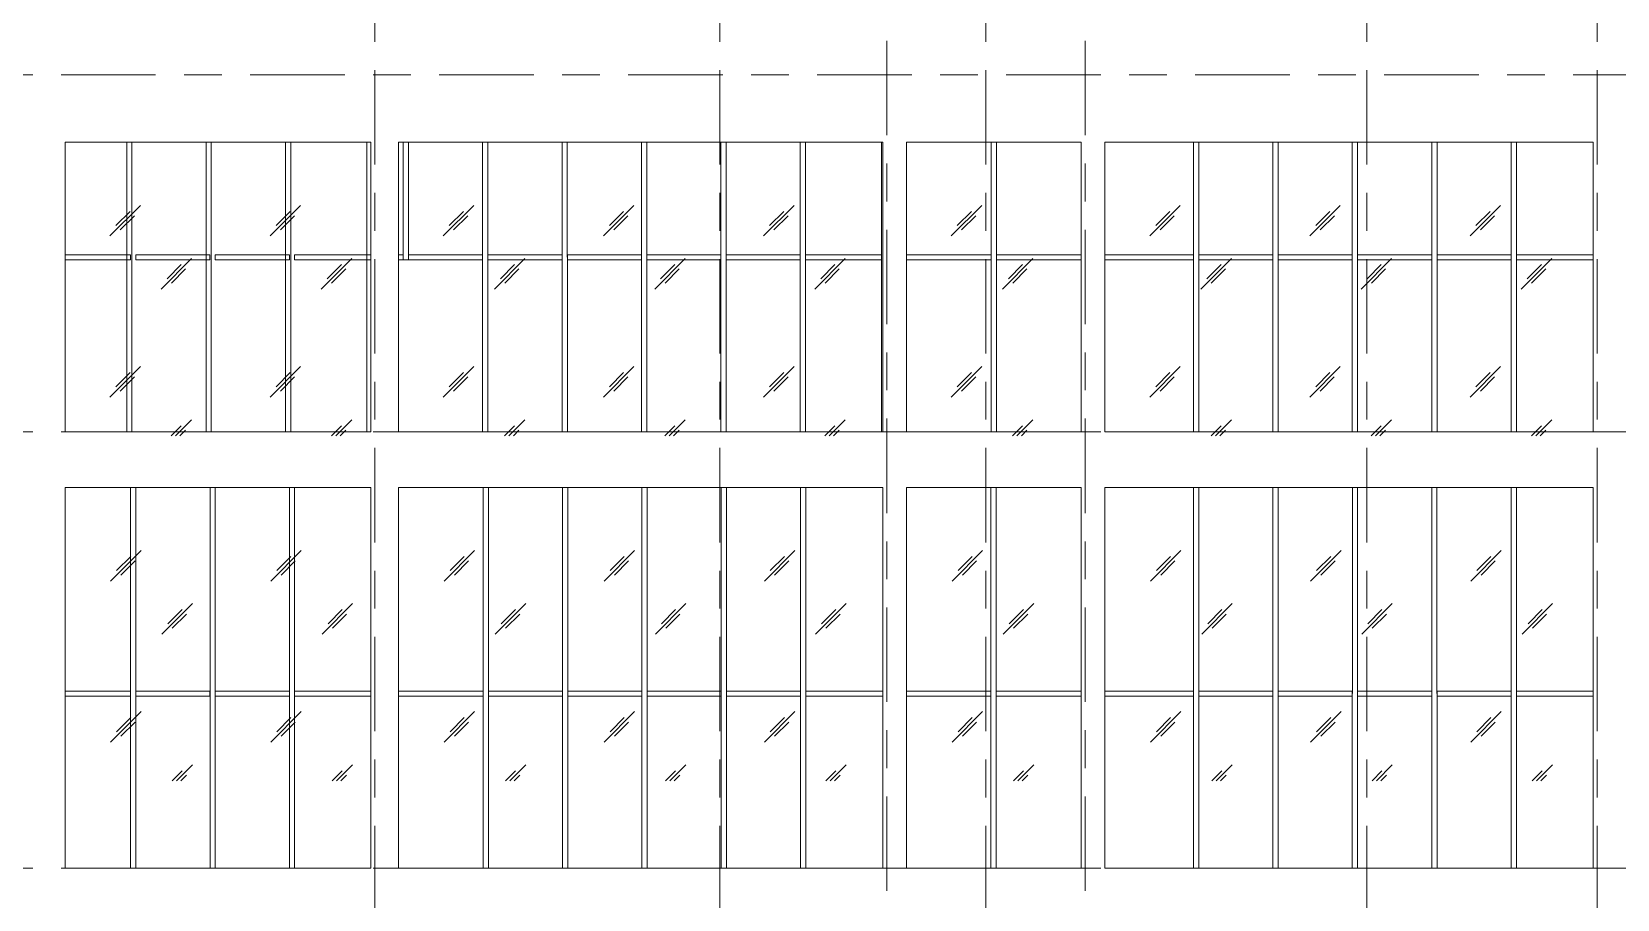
# Model space of a CAD drawing. Header units: millimetres. Extents: x -99196 to 15601, y -9661 to 93550.
# Drawn here: x -36721 to -16746, y 5107 to 16044 of the extents above; entities that cross this region are included whole.
import ezdxf

# ---------------------------------------------------------------- set-up
doc = ezdxf.new("R2010")
doc.units = ezdxf.units.MM
doc.linetypes.add('Centre', pattern=[31.75, 6.35, -4.7625, 15.875, -4.7625])
for name, color, linetype, lineweight in [('A-GLAZ-CWMG', 55, 'Continuous', 5), ('KINH', 152, 'Continuous', 5), ('NET-THAY', 2, 'Continuous', 9), ('TRUC', 225, 'Continuous', 5)]:
    doc.layers.add(name, color=color, linetype=linetype, lineweight=lineweight)

# ---------------------------------------------------------------- blocks, each defined once
blk = doc.blocks.new('System Panel - Glazed-V14-MẶT ĐỨNG 14-1')
at = {"layer": 'KINH'}
blk.add_line((-26016, 11000), (-26016, 13167), dxfattribs=at)
blk = doc.blocks.new('System Panel - Glazed-1982884-MẶT ĐỨNG 14-1')
at = {"layer": 'KINH'}
blk.add_line((-23200, 13167), (-23200, 11000), dxfattribs=at)
blk = doc.blocks.new('System Panel - Glazed-1982888-MẶT ĐỨNG 14-1')
at = {"layer": 'KINH'}
blk.add_line((-26016, 13233), (-26016, 14650), dxfattribs=at)
blk = doc.blocks.new('System Panel - Glazed-1982894-MẶT ĐỨNG 14-1')
at = {"layer": 'KINH'}
blk.add_line((-23200, 14650), (-23200, 13233), dxfattribs=at)
blk = doc.blocks.new('System Panel - Glazed-1982918-MẶT ĐỨNG 14-1')
at = {"layer": 'KINH'}
blk.add_line((-32501, 11000), (-32501, 14650), dxfattribs=at)
blk = doc.blocks.new('Rectangular Mullion - Rectangular Mullion-V47-MẶT ĐỨNG 14-1')
at = {"layer": 'A-GLAZ-CWMG'}
for p, q in [((-18017, 13167), (-18017, 13233)), ((-17051, 13233), (-18017, 13233)), ((-17051, 13167), (-18017, 13167))]:
    blk.add_line(p, q, dxfattribs=at)
blk = doc.blocks.new('Rectangular Mullion - Rectangular Mullion-1982534-MẶT ĐỨNG 14-1')
at = {"layer": 'A-GLAZ-CWMG'}
for p, q in [((-12567, 2167), (-12567, 2233)), ((-11634, 2233), (-12567, 2233)), ((-11634, 2233), (-11634, 2167)), ((-11634, 2167), (-12567, 2167))]:
    blk.add_line(p, q, dxfattribs=at)
blk = doc.blocks.new('Rectangular Mullion - Rectangular Mullion-1982598-MẶT ĐỨNG 14-1')
at = {"layer": 'A-GLAZ-CWMG'}
for p, q in [((-22084, 2233), (-22770, 2233)), ((-22084, 2233), (-22084, 2167)), ((-22084, 2167), (-22770, 2167))]:
    blk.add_line(p, q, dxfattribs=at)
blk = doc.blocks.new('Rectangular Mullion - Rectangular Mullion-V48-MẶT ĐỨNG 14-1')
at = {"layer": 'A-GLAZ-CWMG'}
for p, q in [((-23200, 13167), (-23200, 13233)), ((-22770, 13233), (-23200, 13233)), ((-22770, 13167), (-23200, 13167))]:
    blk.add_line(p, q, dxfattribs=at)
blk = doc.blocks.new('Rectangular Mullion - Rectangular Mullion-1978183-MẶT ĐỨNG 14-1')
at = {"layer": 'A-GLAZ-CWMG'}
for p, q in [((-9134, 2200), (-9134, 0)), ((-9067, 2200), (-9067, 0))]:
    blk.add_line(p, q, dxfattribs=at)
blk = doc.blocks.new('Rectangular Mullion - Rectangular Mullion-1978516-MẶT ĐỨNG 14-1')
at = {"layer": 'A-GLAZ-CWMG'}
for p, q in [((-2675, 14650), (-2675, 13200)), ((-2608, 14650), (-2608, 13200))]:
    blk.add_line(p, q, dxfattribs=at)
blk = doc.blocks.new('Rectangular Mullion - Rectangular Mullion-1982599-MẶT ĐỨNG 14-1')
at = {"layer": 'A-GLAZ-CWMG'}
for p, q in [((-24567, 2167), (-24567, 2233)), ((-23501, 2233), (-24567, 2233)), ((-23501, 2167), (-24567, 2167))]:
    blk.add_line(p, q, dxfattribs=at)
blk = doc.blocks.new('Rectangular Mullion - Rectangular Mullion-1982600-MẶT ĐỨNG 14-1')
at = {"layer": 'A-GLAZ-CWMG'}
for p, q in [((-24634, 2233), (-25500, 2233)), ((-24634, 2233), (-24634, 2167)), ((-24634, 2167), (-25500, 2167))]:
    blk.add_line(p, q, dxfattribs=at)
blk = doc.blocks.new('Rectangular Mullion - Rectangular Mullion-V30-MẶT ĐỨNG 14-1')
at = {"layer": 'A-GLAZ-CWMG'}
for p, q in [((-25501, 2233), (-25701, 2233)), ((-25501, 2167), (-25701, 2167))]:
    blk.add_line(p, q, dxfattribs=at)
blk = doc.blocks.new('Rectangular Mullion - Rectangular Mullion-1978518-MẶT ĐỨNG 14-1')
at = {"layer": 'A-GLAZ-CWMG'}
for p, q in [((-24634, 14650), (-24634, 14400)), ((-24567, 14650), (-24567, 14400))]:
    blk.add_line(p, q, dxfattribs=at)
blk = doc.blocks.new('Rectangular Mullion - Rectangular Mullion-1978249-MẶT ĐỨNG 14-1')
at = {"layer": 'A-GLAZ-CWMG'}
for p, q in [((-24634, 3400), (-24634, 2200)), ((-24567, 3400), (-24567, 2200))]:
    blk.add_line(p, q, dxfattribs=at)
blk = doc.blocks.new('Rectangular Mullion - Rectangular Mullion-V49-MẶT ĐỨNG 14-1')
at = {"layer": 'A-GLAZ-CWMG'}
for p, q in [((-26974, 13167), (-26974, 13233)), ((-26016, 13233), (-26974, 13233)), ((-26016, 13233), (-26016, 13167)), ((-26016, 13167), (-26974, 13167))]:
    blk.add_line(p, q, dxfattribs=at)
blk = doc.blocks.new('Rectangular Mullion - Rectangular Mullion-1982880-MẶT ĐỨNG 14-1')
at = {"layer": 'A-GLAZ-CWMG'}
for p, q in [((-32040, 13233), (-32101, 13233)), ((-32040, 13233), (-32040, 13167)), ((-32040, 13167), (-32101, 13167))]:
    blk.add_line(p, q, dxfattribs=at)
blk = doc.blocks.new('Rectangular Mullion - Rectangular Mullion-1982881-MẶT ĐỨNG 14-1')
at = {"layer": 'A-GLAZ-CWMG'}
for p, q in [((-32040, 14650), (-32040, 13167)), ((-31974, 14650), (-31974, 13167)), ((-31974, 13167), (-32040, 13167))]:
    blk.add_line(p, q, dxfattribs=at)
blk = doc.blocks.new('Rectangular Mullion - Rectangular Mullion-1978556-MẶT ĐỨNG 14-1')
at = {"layer": 'A-GLAZ-CWMG'}
for p, q in [((-33525, 14650), (-33525, 11000)), ((-33459, 14650), (-33459, 11000))]:
    blk.add_line(p, q, dxfattribs=at)
blk = doc.blocks.new('Rectangular Mullion - Rectangular Mullion-V29-MẶT ĐỨNG 14-1')
at = {"layer": 'A-GLAZ-CWMG'}
for p, q in [((-18017, 2167), (-18017, 2233)), ((-17051, 2233), (-18017, 2233)), ((-17051, 2167), (-18017, 2167))]:
    blk.add_line(p, q, dxfattribs=at)
blk = doc.blocks.new('Rectangular Mullion - Rectangular Mullion-1982779-MẶT ĐỨNG 14-1')
at = {"layer": 'A-GLAZ-CWMG'}
for p, q in [((-22084, 7733), (-22775, 7733)), ((-22084, 7667), (-22775, 7667)), ((-22084, 7733), (-22084, 7667))]:
    blk.add_line(p, q, dxfattribs=at)
blk = doc.blocks.new('Rectangular Mullion - Rectangular Mullion-1978436-MẶT ĐỨNG 14-1')
at = {"layer": 'A-GLAZ-CWMG'}
for p, q in [((-22775, 7733), (-23201, 7733)), ((-22775, 7667), (-23201, 7667))]:
    blk.add_line(p, q, dxfattribs=at)
blk = doc.blocks.new('Rectangular Mullion - Rectangular Mullion-1978433-MẶT ĐỨNG 14-1')
at = {"layer": 'A-GLAZ-CWMG'}
for p, q in [((-2700, 10300), (-2700, 7700)), ((-2634, 10300), (-2634, 7700))]:
    blk.add_line(p, q, dxfattribs=at)
blk = doc.blocks.new('Rectangular Mullion - Rectangular Mullion-1982780-MẶT ĐỨNG 14-1')
at = {"layer": 'A-GLAZ-CWMG'}
for p, q in [((-24572, 7667), (-24572, 7733)), ((-23501, 7733), (-24572, 7733)), ((-23501, 7667), (-24572, 7667))]:
    blk.add_line(p, q, dxfattribs=at)
blk = doc.blocks.new('Rectangular Mullion - Rectangular Mullion-1978438-MẶT ĐỨNG 14-1')
at = {"layer": 'A-GLAZ-CWMG'}
for p, q in [((-25505, 7733), (-25701, 7733)), ((-25505, 7667), (-25701, 7667))]:
    blk.add_line(p, q, dxfattribs=at)
blk = doc.blocks.new('Rectangular Mullion - Rectangular Mullion-V77-MẶT ĐỨNG 14-1')
at = {"layer": 'A-GLAZ-CWMG'}
for p, q in [((-24639, 10300), (-24639, 8900)), ((-24572, 10300), (-24572, 8900))]:
    blk.add_line(p, q, dxfattribs=at)
blk = doc.blocks.new('Rectangular Mullion - Rectangular Mullion-1982596-MẶT ĐỨNG 14-1')
at = {"layer": 'A-GLAZ-CWMG'}
for p, q in [((-9134, 2233), (-10100, 2233)), ((-9134, 2233), (-9134, 2167)), ((-9134, 2167), (-10100, 2167))]:
    blk.add_line(p, q, dxfattribs=at)
blk = doc.blocks.new('Rectangular Mullion - Rectangular Mullion-1978242-MẶT ĐỨNG 14-1')
at = {"layer": 'A-GLAZ-CWMG'}
for p, q in [((-16600, 2233), (-16701, 2233)), ((-16600, 2167), (-16701, 2167))]:
    blk.add_line(p, q, dxfattribs=at)
blk = doc.blocks.new('Rectangular Mullion - Rectangular Mullion-1978440-MẶT ĐỨNG 14-1')
at = {"layer": 'A-GLAZ-CWMG'}
for p, q in [((-27034, 10300), (-27034, 9380)), ((-26967, 10300), (-26967, 9380))]:
    blk.add_line(p, q, dxfattribs=at)
blk = doc.blocks.new('Rectangular Mullion - Rectangular Mullion-1978253-MẶT ĐỨNG 14-1')
at = {"layer": 'A-GLAZ-CWMG'}
for p, q in [((-27034, 3880), (-27034, 2200)), ((-26967, 3880), (-26967, 2200))]:
    blk.add_line(p, q, dxfattribs=at)
blk = doc.blocks.new('Rectangular Mullion - Rectangular Mullion-1978481-MẶT ĐỨNG 14-1')
at = {"layer": 'A-GLAZ-CWMG'}
for p, q in [((-33475, 10300), (-33475, 5500)), ((-33409, 10300), (-33409, 5500))]:
    blk.add_line(p, q, dxfattribs=at)
blk = doc.blocks.new('Rectangular Mullion - Rectangular Mullion-1982566-MẶT ĐỨNG 14-1')
at = {"layer": 'A-GLAZ-CWMG'}
for p, q in [((-33409, 2167), (-33409, 2233)), ((-32451, 2233), (-33409, 2233)), ((-32451, 2167), (-33409, 2167))]:
    blk.add_line(p, q, dxfattribs=at)
blk = doc.blocks.new('Rectangular Mullion - Rectangular Mullion-1982603-MẶT ĐỨNG 14-1')
at = {"layer": 'A-GLAZ-CWMG'}
for p, q in [((-35475, 2233), (-36301, 2233)), ((-35475, 2233), (-35475, 2167)), ((-35475, 2167), (-36301, 2167))]:
    blk.add_line(p, q, dxfattribs=at)

msp = doc.modelspace()

# ---------------------------------------------------------------- hatches: boundary and pattern name
at = {"layer": 'KINH'}
h = msp.add_hatch(dxfattribs=at)
h.set_pattern_fill('FP_11', color=256, angle=360, style=0, pattern_type=2)
h.set_pattern_definition([(45.204, (-45695.6, 1351.6), (0.002, 2032), [252.7, -2610.8]), (45.204, (-45750.4, 1406.7), (0.002, 2032), [252.7, -2610.8]), (45.204, (-45825.7, 1275.7), (0.002, 2032), [544.27, -2319.24]), (45.204, (-47067.5, 2713), (0.002, 2032), [252.7, -2610.8]), (45.204, (-47122.3, 2768.2), (0.002, 2032), [252.7, -2610.8]), (45.204, (-47197.7, 2637.1), (0.002, 2032), [544.27, -2319.24])])
h.paths.add_polyline_path([(-32450.5, 10950), (-32450.5, 14650), (-36300.5, 14650), (-36300.5, 10950)])
h = msp.add_hatch(dxfattribs=at)
h.set_pattern_fill('FP_11', color=256, angle=360, style=0, pattern_type=2)
h.set_pattern_definition([(45.204, (-41495.6, 1351.6), (0.002, 2032), [252.7, -2610.8]), (45.204, (-41550.4, 1406.7), (0.002, 2032), [252.7, -2610.8]), (45.204, (-41625.7, 1275.7), (0.002, 2032), [544.27, -2319.24]), (45.204, (-42867.5, 2713), (0.002, 2032), [252.7, -2610.8]), (45.204, (-42922.3, 2768.2), (0.002, 2032), [252.7, -2610.8]), (45.204, (-42997.7, 2637.1), (0.002, 2032), [544.27, -2319.24])])
h.paths.add_polyline_path([(-25950.5, 10950), (-25950.5, 14650), (-32100.5, 14650), (-32100.5, 10950)])
h = msp.add_hatch(dxfattribs=at)
h.set_pattern_fill('FP_11', color=256, angle=360, style=0, pattern_type=2)
h.set_pattern_definition([(45.204, (-35095.6, 1351.6), (0.002, 2032), [252.7, -2610.8]), (45.204, (-35150.4, 1406.7), (0.002, 2032), [252.7, -2610.8]), (45.204, (-35225.7, 1275.7), (0.002, 2032), [544.27, -2319.24]), (45.204, (-36467.5, 2713), (0.002, 2032), [252.7, -2610.8]), (45.204, (-36522.3, 2768.2), (0.002, 2032), [252.7, -2610.8]), (45.204, (-36597.7, 2637.1), (0.002, 2032), [544.27, -2319.24])])
h.paths.add_polyline_path([(-23500.5, 10950), (-23500.5, 14650), (-25700.5, 14650), (-25700.5, 10950)])
h = msp.add_hatch(dxfattribs=at)
h.set_pattern_fill('FP_11', color=256, angle=360, style=0, pattern_type=2)
h.set_pattern_definition([(45.204, (-32595.6, 1351.6), (0.002, 2032), [252.7, -2610.8]), (45.204, (-32650.4, 1406.7), (0.002, 2032), [252.7, -2610.8]), (45.204, (-32725.7, 1275.7), (0.002, 2032), [544.27, -2319.24]), (45.204, (-33967.5, 2713), (0.002, 2032), [252.7, -2610.8]), (45.204, (-34022.3, 2768.2), (0.002, 2032), [252.7, -2610.8]), (45.204, (-34097.7, 2637.1), (0.002, 2032), [544.27, -2319.24])])
h.paths.add_polyline_path([(-17000.5, 10950), (-17000.5, 14650), (-23200.5, 14650), (-23200.5, 10950)])
h = msp.add_hatch(dxfattribs=at)
h.set_pattern_fill('FP_11', color=256, angle=360, style=0, pattern_type=2)
h.set_pattern_definition([(45.204, (-45686, -2998.4), (0.002, 2032), [252.7, -2610.8]), (45.204, (-45740.7, -2943.3), (0.002, 2032), [252.7, -2610.8]), (45.204, (-45816, -3074.3), (0.002, 2032), [544.27, -2319.24]), (45.204, (-47057.9, -1637), (0.002, 2032), [252.7, -2610.8]), (45.204, (-47112.7, -1581.8), (0.002, 2032), [252.7, -2610.8]), (45.204, (-47188, -1712.9), (0.002, 2032), [544.27, -2319.24])])
h.paths.add_polyline_path([(-32440.9, 6600), (-32440.9, 10300), (-36290.9, 10300), (-36290.9, 6600)])
h = msp.add_hatch(dxfattribs=at)
h.set_pattern_fill('FP_11', color=256, angle=360, style=0, pattern_type=2)
h.set_pattern_definition([(45.204, (-41486, -2998.4), (0.002, 2032), [252.7, -2610.8]), (45.204, (-41540.7, -2943.3), (0.002, 2032), [252.7, -2610.8]), (45.204, (-41616, -3074.3), (0.002, 2032), [544.27, -2319.24]), (45.204, (-42857.9, -1637), (0.002, 2032), [252.7, -2610.8]), (45.204, (-42912.7, -1581.8), (0.002, 2032), [252.7, -2610.8]), (45.204, (-42988, -1712.9), (0.002, 2032), [544.27, -2319.24])])
h.paths.add_polyline_path([(-25940.9, 6600), (-25940.9, 10300), (-32090.9, 10300), (-32090.9, 6600)])
h = msp.add_hatch(dxfattribs=at)
h.set_pattern_fill('FP_11', color=256, angle=360, style=0, pattern_type=2)
h.set_pattern_definition([(45.204, (-35086, -2998.4), (0.002, 2032), [252.7, -2610.8]), (45.204, (-35140.7, -2943.3), (0.002, 2032), [252.7, -2610.8]), (45.204, (-35216, -3074.3), (0.002, 2032), [544.27, -2319.24]), (45.204, (-36457.9, -1637), (0.002, 2032), [252.7, -2610.8]), (45.204, (-36512.7, -1581.8), (0.002, 2032), [252.7, -2610.8]), (45.204, (-36588, -1712.9), (0.002, 2032), [544.27, -2319.24])])
h.paths.add_polyline_path([(-23490.9, 6600), (-23490.9, 10300), (-25690.9, 10300), (-25690.9, 6600)])
h = msp.add_hatch(dxfattribs=at)
h.set_pattern_fill('FP_11', color=256, angle=360, style=0, pattern_type=2)
h.set_pattern_definition([(45.204, (-32586, -2998.4), (0.002, 2032), [252.7, -2610.8]), (45.204, (-32640.7, -2943.3), (0.002, 2032), [252.7, -2610.8]), (45.204, (-32716, -3074.3), (0.002, 2032), [544.27, -2319.24]), (45.204, (-33957.9, -1637), (0.002, 2032), [252.7, -2610.8]), (45.204, (-34012.7, -1581.8), (0.002, 2032), [252.7, -2610.8]), (45.204, (-34088, -1712.9), (0.002, 2032), [544.27, -2319.24])])
h.paths.add_polyline_path([(-16990.9, 6600), (-16990.9, 10300), (-23190.9, 10300), (-23190.9, 6600)])

# ---------------------------------------------------------------- linework, layer by layer
at = {"layer": 'NET-THAY'}
for p, q in [((-36300.5, 11000), (-32450.5, 11000)), ((-32100.5, 11000), (-26000.5, 11000)), ((-25700.5, 11000), (-23500.5, 11000)), ((-23200.5, 11000), (-17050.5, 11000))]:
    msp.add_line(p, q, dxfattribs=at)
for points in [[(-32450.5, 14650), (-36300.5, 14650), (-36300.5, 11000), (-32450.5, 11000)], [(-26000.5, 14650), (-32100.5, 14650), (-32100.5, 11000), (-26000.5, 11000)], [(-23500.5, 14650), (-25700.5, 14650), (-25700.5, 11000), (-23500.5, 11000)], [(-17050.5, 14650), (-23200.5, 14650), (-23200.5, 11000), (-17050.5, 11000)], [(-32450.5, 10300), (-36300.5, 10300), (-36300.5, 5500), (-32450.5, 5500)], [(-26000.5, 10300), (-32100.5, 10300), (-32100.5, 5500), (-26000.5, 5500)], [(-23500.5, 10300), (-25700.5, 10300), (-25700.5, 5500), (-23500.5, 5500)], [(-17050.5, 10300), (-23200.5, 10300), (-23200.5, 5500), (-17050.5, 5500)]]:
    msp.add_lwpolyline(points, close=True, dxfattribs=at)
for points in [[(-36300.5, 14650), (-36300.5, 11000)], [(-36300.5, 10300), (-36300.5, 5500)]]:
    msp.add_lwpolyline(points, dxfattribs=at)
at = {"layer": 'TRUC', "linetype": 'Centre', "ltscale": 75}
for p, q in [((-32400.5, -5514.5), (-32400.5, 91838.4)), ((-28050.5, -5514.5), (-28050.5, 91838.4)), ((-25950.5, -7525.8), (-25950.5, 91838.4)), ((-24700.5, -5514.5), (-24700.5, 91838.4)), ((-23450.5, -7525.8), (-23450.5, 91838.4)), ((-19900.5, -5514.5), (-19900.5, 91838.4)), ((-17000.5, -5514.5), (-17000.5, 91838.4)), ((-99096.4, 15500), (15600.6, 15500)), ((-99096.4, 11000), (15600.6, 11000)), ((-99096.4, 5500), (15600.6, 5500))]:
    msp.add_line(p, q, dxfattribs=at)

# ---------------------------------------------------------------- block references
at = {"layer": 'A-GLAZ-CWMG'}
for name, p in [('Rectangular Mullion - Rectangular Mullion-1978556-MẶT ĐỨNG 14-1', (-2000, 0)), ('Rectangular Mullion - Rectangular Mullion-1978556-MẶT ĐỨNG 14-1', (-1000, 0)), ('Rectangular Mullion - Rectangular Mullion-1978556-MẶT ĐỨNG 14-1', (0, 0)), ('Rectangular Mullion - Rectangular Mullion-1982881-MẶT ĐỨNG 14-1', (0, 0)), ('Rectangular Mullion - Rectangular Mullion-1978516-MẶT ĐỨNG 14-1', (-28365.6, 0)), ('Rectangular Mullion - Rectangular Mullion-1978516-MẶT ĐỨNG 14-1', (-27365.6, 0)), ('Rectangular Mullion - Rectangular Mullion-1978516-MẶT ĐỨNG 14-1', (-26365.6, 0)), ('Rectangular Mullion - Rectangular Mullion-1978516-MẶT ĐỨNG 14-1', (-25365.6, 0)), ('Rectangular Mullion - Rectangular Mullion-1978516-MẶT ĐỨNG 14-1', (-24365.6, 0)), ('Rectangular Mullion - Rectangular Mullion-1978518-MẶT ĐỨNG 14-1', (0, 0)), ('Rectangular Mullion - Rectangular Mullion-1978516-MẶT ĐỨNG 14-1', (-19409.1, 0)), ('Rectangular Mullion - Rectangular Mullion-1978516-MẶT ĐỨNG 14-1', (-18409.1, 0)), ('Rectangular Mullion - Rectangular Mullion-1978516-MẶT ĐỨNG 14-1', (-17409.1, 0)), ('Rectangular Mullion - Rectangular Mullion-1978516-MẶT ĐỨNG 14-1', (-16409.1, 0)), ('Rectangular Mullion - Rectangular Mullion-1978516-MẶT ĐỨNG 14-1', (-15409.1, 0)), ('Rectangular Mullion - Rectangular Mullion-1978249-MẶT ĐỨNG 14-1', (0, 11000)), ('Rectangular Mullion - Rectangular Mullion-1982603-MẶT ĐỨNG 14-1', (0, 11000)), ('Rectangular Mullion - Rectangular Mullion-1982534-MẶT ĐỨNG 14-1', (-22841.4, 11000)), ('Rectangular Mullion - Rectangular Mullion-1982534-MẶT ĐỨNG 14-1', (-21841.4, 11000)), ('Rectangular Mullion - Rectangular Mullion-1982566-MẶT ĐỨNG 14-1', (0, 11000)), ('Rectangular Mullion - Rectangular Mullion-1982880-MẶT ĐỨNG 14-1', (0, 0)), ('Rectangular Mullion - Rectangular Mullion-1982534-MẶT ĐỨNG 14-1', (-19406.5, 11000)), ('Rectangular Mullion - Rectangular Mullion-1978183-MẶT ĐỨNG 14-1', (-21906.5, 11000)), ('Rectangular Mullion - Rectangular Mullion-1982534-MẶT ĐỨNG 14-1', (-18406.5, 11000)), ('Rectangular Mullion - Rectangular Mullion-1978183-MẶT ĐỨNG 14-1', (-20906.5, 11000)), ('Rectangular Mullion - Rectangular Mullion-1982534-MẶT ĐỨNG 14-1', (-17406.5, 11000)), ('Rectangular Mullion - Rectangular Mullion-1978183-MẶT ĐỨNG 14-1', (-19906.5, 11000)), ('Rectangular Mullion - Rectangular Mullion-1982534-MẶT ĐỨNG 14-1', (-16406.5, 11000)), ('Rectangular Mullion - Rectangular Mullion-1978183-MẶT ĐỨNG 14-1', (-18906.5, 11000)), ('Rectangular Mullion - Rectangular Mullion-1982534-MẶT ĐỨNG 14-1', (-15406.5, 11000)), ('Rectangular Mullion - Rectangular Mullion-1978183-MẶT ĐỨNG 14-1', (-17906.5, 11000)), ('Rectangular Mullion - Rectangular Mullion-V49-MẶT ĐỨNG 14-1', (0, 0)), ('Rectangular Mullion - Rectangular Mullion-V30-MẶT ĐỨNG 14-1', (0, 11000)), ('Rectangular Mullion - Rectangular Mullion-1982600-MẶT ĐỨNG 14-1', (0, 11000)), ('Rectangular Mullion - Rectangular Mullion-1978183-MẶT ĐỨNG 14-1', (-15500, 11000)), ('Rectangular Mullion - Rectangular Mullion-1982599-MẶT ĐỨNG 14-1', (0, 11000)), ('Rectangular Mullion - Rectangular Mullion-V48-MẶT ĐỨNG 14-1', (0, 0)), ('Rectangular Mullion - Rectangular Mullion-1982598-MẶT ĐỨNG 14-1', (0, 11000)), ('Rectangular Mullion - Rectangular Mullion-1978183-MẶT ĐỨNG 14-1', (-12950, 11000)), ('Rectangular Mullion - Rectangular Mullion-1982534-MẶT ĐỨNG 14-1', (-9450, 11000)), ('Rectangular Mullion - Rectangular Mullion-1978183-MẶT ĐỨNG 14-1', (-11950, 11000)), ('Rectangular Mullion - Rectangular Mullion-1982534-MẶT ĐỨNG 14-1', (-8450, 11000)), ('Rectangular Mullion - Rectangular Mullion-1978183-MẶT ĐỨNG 14-1', (-10950, 11000)), ('Rectangular Mullion - Rectangular Mullion-1982534-MẶT ĐỨNG 14-1', (-7450, 11000)), ('Rectangular Mullion - Rectangular Mullion-1978183-MẶT ĐỨNG 14-1', (-9950, 11000)), ('Rectangular Mullion - Rectangular Mullion-1982534-MẶT ĐỨNG 14-1', (-6450, 11000)), ('Rectangular Mullion - Rectangular Mullion-1978183-MẶT ĐỨNG 14-1', (-8950, 11000)), ('Rectangular Mullion - Rectangular Mullion-V47-MẶT ĐỨNG 14-1', (0, 0)), ('Rectangular Mullion - Rectangular Mullion-1978481-MẶT ĐỨNG 14-1', (-2000, 0)), ('Rectangular Mullion - Rectangular Mullion-1978481-MẶT ĐỨNG 14-1', (-1000, 0)), ('Rectangular Mullion - Rectangular Mullion-1978481-MẶT ĐỨNG 14-1', (0, 0)), ('Rectangular Mullion - Rectangular Mullion-1978440-MẶT ĐỨNG 14-1', (-4000, 0)), ('Rectangular Mullion - Rectangular Mullion-1978440-MẶT ĐỨNG 14-1', (-3000, 0)), ('Rectangular Mullion - Rectangular Mullion-1978440-MẶT ĐỨNG 14-1', (-2000, 0)), ('Rectangular Mullion - Rectangular Mullion-1978440-MẶT ĐỨNG 14-1', (-1000, 0)), ('Rectangular Mullion - Rectangular Mullion-1978440-MẶT ĐỨNG 14-1', (0, 0)), ('Rectangular Mullion - Rectangular Mullion-V77-MẶT ĐỨNG 14-1', (0, 0)), ('Rectangular Mullion - Rectangular Mullion-1978433-MẶT ĐỨNG 14-1', (-19383.7, 0)), ('Rectangular Mullion - Rectangular Mullion-1978433-MẶT ĐỨNG 14-1', (-18383.7, 0)), ('Rectangular Mullion - Rectangular Mullion-1978433-MẶT ĐỨNG 14-1', (-17383.7, 0)), ('Rectangular Mullion - Rectangular Mullion-1978433-MẶT ĐỨNG 14-1', (-16383.7, 0)), ('Rectangular Mullion - Rectangular Mullion-1978433-MẶT ĐỨNG 14-1', (-15383.7, 0)), ('Rectangular Mullion - Rectangular Mullion-1978253-MẶT ĐỨNG 14-1', (-4000, 5500)), ('Rectangular Mullion - Rectangular Mullion-1978253-MẶT ĐỨNG 14-1', (-3000, 5500)), ('Rectangular Mullion - Rectangular Mullion-1978253-MẶT ĐỨNG 14-1', (-2000, 5500)), ('Rectangular Mullion - Rectangular Mullion-1978253-MẶT ĐỨNG 14-1', (-1000, 5500)), ('Rectangular Mullion - Rectangular Mullion-1978253-MẶT ĐỨNG 14-1', (0, 5500)), ('Rectangular Mullion - Rectangular Mullion-1978249-MẶT ĐỨNG 14-1', (-5, 5500)), ('Rectangular Mullion - Rectangular Mullion-1982603-MẶT ĐỨNG 14-1', (0, 5500)), ('Rectangular Mullion - Rectangular Mullion-1982534-MẶT ĐỨNG 14-1', (-22841.4, 5500)), ('Rectangular Mullion - Rectangular Mullion-1982534-MẶT ĐỨNG 14-1', (-21841.4, 5500)), ('Rectangular Mullion - Rectangular Mullion-1982566-MẶT ĐỨNG 14-1', (0, 5500)), ('Rectangular Mullion - Rectangular Mullion-1978242-MẶT ĐỨNG 14-1', (-15400, 5500)), ('Rectangular Mullion - Rectangular Mullion-1982596-MẶT ĐỨNG 14-1', (-21900.1, 5500)), ('Rectangular Mullion - Rectangular Mullion-1978183-MẶT ĐỨNG 14-1', (-21900.1, 5500)), ('Rectangular Mullion - Rectangular Mullion-1982534-MẶT ĐỨNG 14-1', (-18400.1, 5500)), ('Rectangular Mullion - Rectangular Mullion-1978183-MẶT ĐỨNG 14-1', (-20900.1, 5500)), ('Rectangular Mullion - Rectangular Mullion-1982534-MẶT ĐỨNG 14-1', (-17400.1, 5500)), ('Rectangular Mullion - Rectangular Mullion-1978183-MẶT ĐỨNG 14-1', (-19900.1, 5500)), ('Rectangular Mullion - Rectangular Mullion-1982534-MẶT ĐỨNG 14-1', (-16400.1, 5500)), ('Rectangular Mullion - Rectangular Mullion-1978183-MẶT ĐỨNG 14-1', (-18900.1, 5500)), ('Rectangular Mullion - Rectangular Mullion-1982534-MẶT ĐỨNG 14-1', (-15400.1, 5500)), ('Rectangular Mullion - Rectangular Mullion-1978183-MẶT ĐỨNG 14-1', (-17900.1, 5500)), ('Rectangular Mullion - Rectangular Mullion-V29-MẶT ĐỨNG 14-1', (-8950, 5500)), ('Rectangular Mullion - Rectangular Mullion-1978438-MẶT ĐỨNG 14-1', (0, 0)), ('Rectangular Mullion - Rectangular Mullion-1982600-MẶT ĐỨNG 14-1', (-5, 5500)), ('Rectangular Mullion - Rectangular Mullion-1978183-MẶT ĐỨNG 14-1', (-15505, 5500)), ('Rectangular Mullion - Rectangular Mullion-1982780-MẶT ĐỨNG 14-1', (0, 0)), ('Rectangular Mullion - Rectangular Mullion-1978436-MẶT ĐỨNG 14-1', (0, 0)), ('Rectangular Mullion - Rectangular Mullion-1982779-MẶT ĐỨNG 14-1', (0, 0)), ('Rectangular Mullion - Rectangular Mullion-1978183-MẶT ĐỨNG 14-1', (-12950.1, 5500)), ('Rectangular Mullion - Rectangular Mullion-1982534-MẶT ĐỨNG 14-1', (-9450.1, 5500)), ('Rectangular Mullion - Rectangular Mullion-1978183-MẶT ĐỨNG 14-1', (-11950.1, 5500)), ('Rectangular Mullion - Rectangular Mullion-1982534-MẶT ĐỨNG 14-1', (-8450.1, 5500)), ('Rectangular Mullion - Rectangular Mullion-1978183-MẶT ĐỨNG 14-1', (-10950.1, 5500)), ('Rectangular Mullion - Rectangular Mullion-1982534-MẶT ĐỨNG 14-1', (-7450.1, 5500)), ('Rectangular Mullion - Rectangular Mullion-1978183-MẶT ĐỨNG 14-1', (-9950.1, 5500)), ('Rectangular Mullion - Rectangular Mullion-1982534-MẶT ĐỨNG 14-1', (-6450.1, 5500)), ('Rectangular Mullion - Rectangular Mullion-1978183-MẶT ĐỨNG 14-1', (-8950.1, 5500)), ('Rectangular Mullion - Rectangular Mullion-V29-MẶT ĐỨNG 14-1', (0, 5500))]:
    msp.add_blockref(name, p, dxfattribs=at)
at = {"layer": 'KINH'}
for name in ['System Panel - Glazed-1982918-MẶT ĐỨNG 14-1', 'System Panel - Glazed-1982888-MẶT ĐỨNG 14-1', 'System Panel - Glazed-1982894-MẶT ĐỨNG 14-1', 'System Panel - Glazed-V14-MẶT ĐỨNG 14-1', 'System Panel - Glazed-1982884-MẶT ĐỨNG 14-1']:
    msp.add_blockref(name, (0, 0), dxfattribs=at)

doc.saveas('drawing.dxf')
